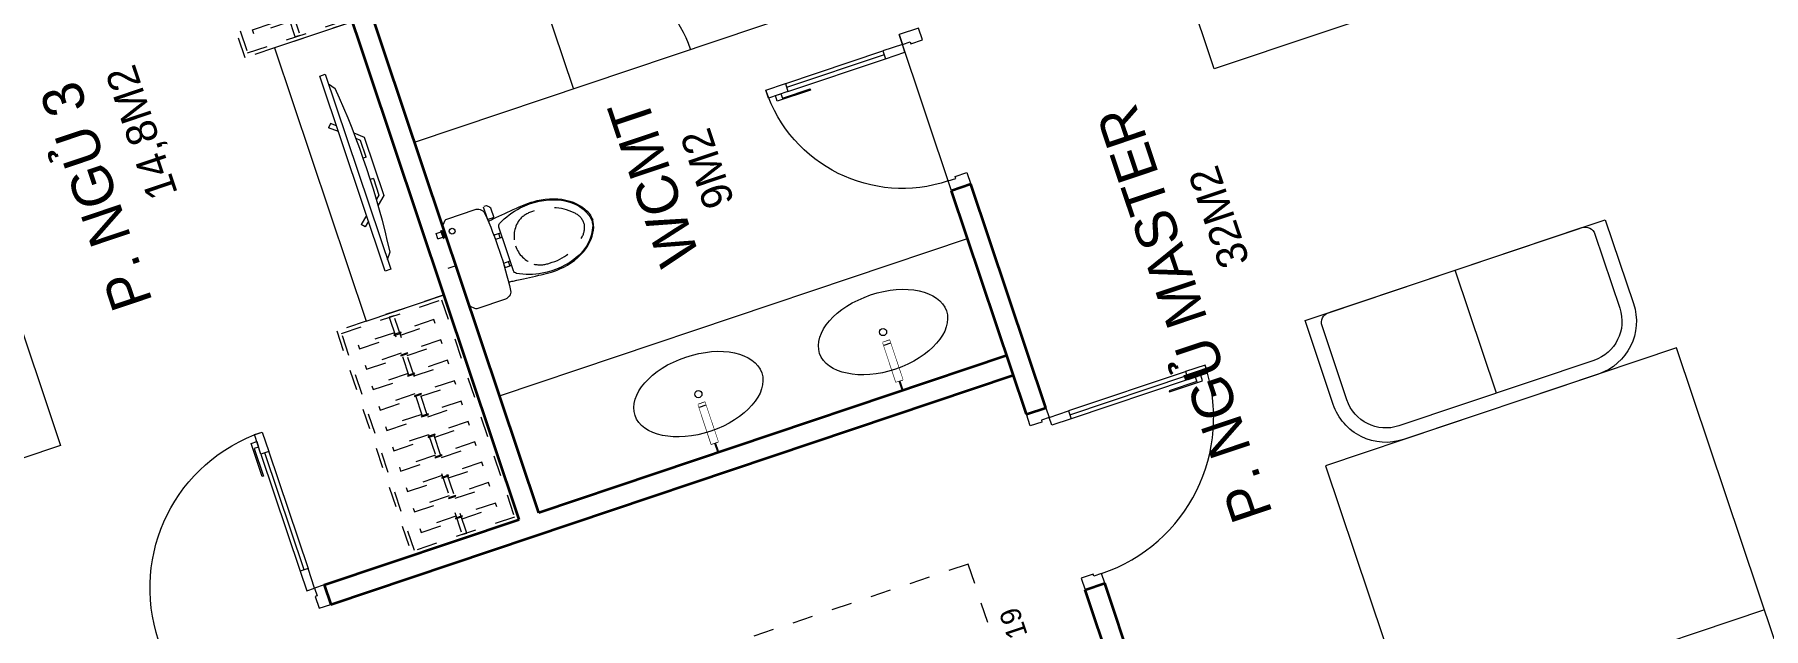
# Model space of a CAD drawing. Header units: metres. Extents: x 568332 to 569219, y 2065964 to 2066430.
# Drawn here: x 568597.84 to 568606.24, y 2066217.02 to 2066219.91 of the extents above; entities that cross this region are included whole.
import ezdxf

# ---------------------------------------------------------------- set-up
doc = ezdxf.new("R2010")
doc.units = ezdxf.units.M
for name, pattern in [('$AUDIT_BAD_LTYPE2', [0]), ('CENTER', [2, 1.25, -0.25, 0.25, -0.25]), ('HIDDEN2', [0.1875, 0.125, -0.0625]), ('X-5M-G-MB PHONGNGU$0$HIDDEN2', [0.1875, 0.125, -0.0625]), ('xref-thap C (mb tang 32-2)$0$HIDDEN', [0.375, 0.25, -0.125])]:
    doc.linetypes.add(name, pattern=pattern)
doc.layers.get('0').update_dxf_attribs({"linetype": 'CONTINUOUS'})
doc.layers.get('DEFPOINTS').update_dxf_attribs({"linetype": 'CONTINUOUS'})
for name, color, linetype, lineweight in [('-CENTER', 143, 'CENTER', 13), ('-DIM', 9, 'CONTINUOUS', 13), ('-DOOR', 137, 'CONTINUOUS', 9), ('-FURNITURE', 46, 'CONTINUOUS', 9), ('-HATCH', 8, 'CONTINUOUS', 5), ('-KH', 143, 'CONTINUOUS', 13), ('-TEXT', 7, 'CONTINUOUS', 15), ('-WALL', 4, 'CONTINUOUS', 35), ('TEXT25', 2, 'CONTINUOUS', 13)]:
    doc.layers.add(name, color=color, linetype=linetype, lineweight=lineweight)
doc.styles.add('SVN_AVO_thuong', font='')
doc.styles.add('T1', font='', dxfattribs={"height": 200})
doc.styles.get('SVN_AVO_thuong').set_extended_font_data('SVN-Avo')
doc.styles.get('T1').set_extended_font_data('VNgeometric Light')

# ---------------------------------------------------------------- blocks, each defined once
blk = doc.blocks.new('Sink_Cicle')
blk.add_lwpolyline([(17.49999987077899, -50.00226151314564), (-17.49999987077899, -49.99773848685436), (-17.51615354442038, -252.2967581441626), (17.48384613892995, -252.3012811850058)], close=True)
blk.add_circle((0, -300), 17.5)
at = {"layer": 'DEFPOINTS'}
blk.add_line((0, -100), (0, 0), dxfattribs=at)
blk.add_wipeout([(17.499999870775355, -50.00226151314928), (-17.49999987078263, -49.99773848685436), (-17.516153544427652, -252.29675814416623), (17.48384613892631, -252.3012811850058)])
at = {"layer": '-FURNITURE', "linetype": 'Continuous'}
blk.add_ellipse((0, -300), major_axis=(-325, 0), ratio=0.5846153846153846, dxfattribs=at)
blk.add_line((-17.51421511289664, -237.2967582757119), (17.48578462866135, -237.3012813020032))
blk = doc.blocks.new('XR.MB.LM123$0$tvi 1')
blk.add_lwpolyline([(28.54445810673496, -2.291926648467779e-10), (28.54445810673496, -999.9999999999964), (-7.275957614183426e-12, -1000), (0, 0)], close=True)
for points in [[(28.54445810680045, -50.31958968611434), (52.37372755713295, -80.86315460130209)], [(-24.09820395050338, -235.5599978379832), (-39.09879504836863, -251.7939635238108)], [(0, -284.7849796677438), (-39.09879504836863, -251.7939635238108)], [(0, -255.9952397129928), (-24.09820395050338, -235.5599978379832)], [(69.66229681991535, -315.0836646851385), (111.1934016081432, -350.2927865858655), (111.193401608034, -649.712917566063), (69.68611289083492, -684.9110379843005)], [(89.09002233762294, -445.7449799550195), (89.09002233762294, -359.9578938602899), (70.91298945683957, -344.6203678706661)], [(89.09002233762294, -445.7449799550195), (73.49991829216015, -445.7449799550232)], [(89.09002233768115, -554.2550200447404), (89.09002233773936, -640.0421061392371), (70.91298945678864, -655.3796321293303)], [(89.09002233768115, -554.2550200447404), (73.49991829216015, -554.2550200447404)], [(0, -715.2150203320198), (-39.09879504836863, -748.2060364759491)], [(-24.09820395050338, -764.4400021620095), (-39.09879504836863, -748.2060364759491)], [(0, -744.004760287), (-24.09820395050338, -764.4400021620095)], [(28.54445810674224, -949.680410313882), (52.37372755713295, -919.1368453984578)]]:
    blk.add_lwpolyline(points)
blk.add_arc((-4025.16618952866, -499.9999999999964), 4099.025185406737, 354.1310878512652, 5.868912148527433)
blk = doc.blocks.new('*U238')
at = {"linetype": 'X-5M-G-MB PHONGNGU$0$HIDDEN2'}
for points in [[(0, 600.0000000004657), (0, 0), (1254.545454600615, -3.99789616864818e-10), (1254.545454600615, 600.0000000000658)], [(1234.545454600615, 579.9996613719925), (1234.545454600615, 19.99966137199266), (20, 20.00000000046566), (20, 580.0000000004657)], [(1234.545454600615, 286.6991212950747), (1234.545454600615, 313.0991212949815), (20, 313.0991212953813), (19.99999859370291, 286.6991212952417)], [(113.7817614636733, 319.1750910408318), (109.4317788550979, 319.1750910408318), (109.4317788550979, 280.441767644881), (113.7817614636733, 280.441767644881)], [(227.7817614636733, 319.1750910407849), (223.4317788550979, 319.1750910407849), (223.4317788550979, 280.4417676448341), (227.7817614636733, 280.4417676448341)], [(341.7817614636733, 319.175091040738), (337.4317788550979, 319.175091040738), (337.4317788550979, 280.4417676447872), (341.7817614636733, 280.4417676447872)], [(455.7817614636733, 319.1750910406911), (451.4317788550979, 319.1750910406911), (451.4317788550979, 280.4417676447403), (455.7817614636733, 280.4417676447403)], [(569.7817614636733, 319.1750910406442), (565.431778855098, 319.1750910406442), (565.431778855098, 280.4417676446934), (569.7817614636733, 280.4417676446934)], [(683.7817614636733, 319.1750910405973), (679.431778855098, 319.1750910405973), (679.431778855098, 280.4417676446465), (683.7817614636733, 280.4417676446465)], [(797.7817614636733, 319.1750910405504), (793.431778855098, 319.1750910405504), (793.431778855098, 280.4417676445996), (797.7817614636733, 280.4417676445996)], [(911.7817614636733, 319.1750910405035), (907.431778855098, 319.1750910405035), (907.431778855098, 280.4417676445527), (911.7817614636733, 280.4417676445527)], [(1025.781761463673, 319.1750910404566), (1021.431778855098, 319.1750910404566), (1021.431778855098, 280.4417676445057), (1025.781761463673, 280.4417676445057)], [(1139.781761463673, 319.1750910404097), (1135.431778855098, 319.1750910404097), (1135.431778855098, 280.4417676444588), (1139.781761463673, 280.4417676444588)]]:
    blk.add_lwpolyline(points, close=True, dxfattribs=at)
for points in [[(122.2409142897814, 313.1103512093413), (122.2409142897814, 515.2497102723445), (100.1765458012815, 515.2497102723445), (100.1765458012815, 313.1103512093413)], [(236.2409142897814, 313.1103512092944), (236.2409142897814, 515.2497102722975), (214.1765458012815, 515.2497102722975), (214.1765458012815, 313.1103512092944)], [(350.2409142897814, 313.1103512092475), (350.2409142897814, 515.2497102722507), (328.1765458012815, 515.2497102722507), (328.1765458012815, 313.1103512092475)], [(464.2409142897814, 313.1103512092006), (464.2409142897814, 515.2497102722037), (442.1765458012815, 515.2497102722037), (442.1765458012815, 313.1103512092006)], [(578.2409142897814, 313.1103512091537), (578.2409142897814, 515.2497102721569), (556.1765458012815, 515.2497102721569), (556.1765458012815, 313.1103512091537)], [(692.2409142897814, 313.1103512091068), (692.2409142897814, 515.24971027211), (670.1765458012815, 515.24971027211), (670.1765458012815, 313.1103512091068)], [(806.2409142897814, 313.1103512090599), (806.2409142897814, 515.249710272063), (784.1765458012815, 515.249710272063), (784.1765458012815, 313.1103512090599)], [(920.2409142897814, 313.110351209013), (920.2409142897814, 515.2497102720162), (898.1765458012815, 515.2497102720162), (898.1765458012815, 313.110351209013)], [(1034.240914289781, 313.1103512089661), (1034.240914289781, 515.2497102719692), (1012.176545801281, 515.2497102719692), (1012.176545801281, 313.1103512089661)], [(1148.240914289781, 313.1103512089192), (1148.240914289781, 515.2497102719224), (1126.176545801281, 515.2497102719224), (1126.176545801281, 313.1103512089192)], [(100.1765458012815, 286.7103512094345), (100.1765458012815, 92.0852110228024), (122.2409142897814, 92.0852110228024), (122.2409142897814, 286.7103512094345)], [(214.1765458012815, 286.7103512093876), (214.1765458012815, 92.08521102275549), (236.2409142897814, 92.08521102275549), (236.2409142897814, 286.7103512093876)], [(328.1765458012815, 286.7103512093407), (328.1765458012815, 92.08521102270858), (350.2409142897814, 92.08521102270858), (350.2409142897814, 286.7103512093407)], [(442.1765458012815, 286.7103512092938), (442.1765458012815, 92.08521102266168), (464.2409142897814, 92.08521102266168), (464.2409142897814, 286.7103512092938)], [(556.1765458012815, 286.7103512092469), (556.1765458012815, 92.08521102261477), (578.2409142897814, 92.08521102261477), (578.2409142897814, 286.7103512092469)], [(670.1765458012815, 286.7103512092), (670.1765458012815, 92.08521102256786), (692.2409142897814, 92.08521102256786), (692.2409142897814, 286.7103512092)], [(784.1765458012815, 286.7103512091531), (784.1765458012815, 92.08521102252095), (806.2409142897814, 92.08521102252095), (806.2409142897814, 286.7103512091531)], [(898.1765458012815, 286.7103512091062), (898.1765458012815, 92.08521102247404), (920.2409142897814, 92.08521102247404), (920.2409142897814, 286.7103512091062)], [(1012.176545801281, 286.7103512090592), (1012.176545801281, 92.08521102242715), (1034.240914289781, 92.08521102242715), (1034.240914289781, 286.7103512090592)], [(1126.176545801281, 286.7103512090123), (1126.176545801281, 92.08521102238024), (1148.240914289781, 92.08521102238024), (1148.240914289781, 286.7103512090123)]]:
    blk.add_lwpolyline(points, dxfattribs=at)
blk = doc.blocks.new('G1600')
for p, q in [((137477.0741823114, -212827.2147267315), (139077.0741823114, -212827.2147267327)), ((137227.6935681712, -213391.7193460799), (137227.6935681718, -213076.8871672568)), ((139326.4547964507, -213391.7193460799), (139326.4547964501, -213076.8871672568)), ((137385.1096575831, -213234.3032566686), (137070.2774787599, -213234.3032566681)), ((139169.0387070388, -213234.3032566686), (139483.870885862, -213234.3032566681))]:
    blk.add_line(p, q)
blk.add_lwpolyline([(137477.074182311, -213484.2147267315), (137477.0741823123, -211484.2147267315), (139077.0741823123, -211484.2147267327), (139077.074182311, -213484.2147267327), (137477.074182311, -213484.2147267315)])
for points in [[(136977.074182316, -213484.2147267311), (136977.0741823163, -212984.3917867657), (137477.0741823113, -212984.3917867661), (137477.074182311, -213484.2147267315)], [(137617.074182311, -213375.2147267316), (137617.0741823112, -212998.7147267316), (138234.5741823112, -212998.714726732), (138234.574182311, -213375.214726732)], [(138937.074182311, -213375.2147267325), (138937.0741823112, -212998.7147267325), (138319.5741823112, -212998.7147267321), (138319.574182311, -213375.2147267321)], [(139577.0741823059, -213484.2147267331), (139577.0741823062, -212984.3917867677), (139077.0741823113, -212984.3917867673), (139077.074182311, -213484.2147267327)]]:
    blk.add_lwpolyline(points, close=True)
for centre, radius in [((137227.6935681715, -213234.3032566684), 157.4160894116067), ((139326.4547964504, -213234.3032566684), 157.4160894116067), ((137227.6935681715, -213234.3032566684), 82.41608941160666), ((139326.4547964504, -213234.3032566684), 82.41608941160666)]:
    blk.add_circle(centre, radius)
blk = doc.blocks.new('*U198')
at = {"linetype": '$AUDIT_BAD_LTYPE2'}
for p, q in [((70, 100), (70, 700.0000000000018)), ((90, 700.0000000000018), (90, 100))]:
    blk.add_line(p, q, dxfattribs=at)
for points in [[(50, 700.0000000000018), (90, 700.0000000000018), (90, 800.0000000000018), (50, 800.0000000000018), (50, 700.0000000000018)], [(50, 702.9059272893373), (50, 100)], [(50, 100), (90, 100), (90, 0), (50, 0), (50, 100)]]:
    blk.add_lwpolyline(points)
for points in [[(118.2698876160139, 594.515618111911), (118.2698876160139, 764.1349438079942), (90, 764.1349438079942), (90, 735.8650561920094), (112.6159100928053, 735.8650561920094), (112.6159100928053, 594.515618111911)], [(0, 0), (50, 0), (50, -40), (60, -40), (60, -100.0001724930771), (0, -100.0001724930771)], [(900.0000000000018, -1.262177448353619e-28), (850.0000000000018, -1.262177448353619e-28), (850.0000000000018, -40.00000000000001), (840.0000000000018, -40.00000000000001), (840.0000000000018, -100.0001724930771), (900.0000000000018, -100.0001724930771)]]:
    blk.add_lwpolyline(points, close=True)
at = {"linetype": '$AUDIT_BAD_LTYPE2', "ltscale": 0.3}
blk.add_arc((50, 0), 800.0000000000019, 0, 90, dxfattribs=at)
blk = doc.blocks.new('*U149')
at = {"linetype": '$AUDIT_BAD_LTYPE2'}
for p, q in [((70, 100), (70, 699.9999999999982)), ((90, 699.9999999999982), (90, 100))]:
    blk.add_line(p, q, dxfattribs=at)
for points in [[(50, 699.9999999999982), (90, 699.9999999999982), (90, 799.9999999999982), (50, 799.9999999999982), (50, 699.9999999999982)], [(50, 702.9059272893337), (50, 100)], [(50, 100), (90, 100), (90, 0), (50, 0), (50, 100)]]:
    blk.add_lwpolyline(points)
for points in [[(118.2698876160139, 594.5156181119073), (118.2698876160139, 764.1349438079906), (90, 764.1349438079906), (90, 735.8650561920058), (112.6159100928053, 735.8650561920058), (112.6159100928053, 594.5156181119073)], [(0, 0), (50, 0), (50, -40), (60, -40), (60, -99.99999999999272), (0, -99.99999999999272)], [(899.9999999999982, 1.3252863207713e-28), (849.9999999999982, 1.3252863207713e-28), (849.9999999999982, -40.00000000000001), (839.9999999999982, -40.00000000000001), (839.9999999999982, -99.99999999999272), (899.9999999999982, -99.99999999999272)]]:
    blk.add_lwpolyline(points, close=True)
at = {"linetype": '$AUDIT_BAD_LTYPE2', "ltscale": 0.3}
blk.add_arc((50, 0), 799.9999999999982, 0, 90, dxfattribs=at)
blk = doc.blocks.new('A$C8a974c9c')
for p, q in [((1750.087982669494, 2957.416116623174), (1750.087982669657, 2642.58393779996)), ((1592.671893257969, 2800.000027211493), (1907.504072081182, 2800.000027211652)), ((1342.999452652235, 2500.000027214177), (1342.999452652119, 700.000027214177)), ((1750.087982669345, 242.5839378051005), (1750.087982669549, 557.4161166283138)), ((1592.67189325784, 400.0000272168018), (1907.504072081053, 400.0000272166017))]:
    blk.add_line(p, q)
for points in [[(1999.999452652235, 3100.000027209127), (1500.176512686827, 3100.000027209127), (1500.176512686827, 2500.000027214177), (1999.999452652235, 2500.000027214177)], [(1890.999452652235, 2360.000027214177), (1514.499452652235, 2360.000027214177), (1514.499452652148, 1642.500027214177), (1890.999452652148, 1642.500027214177)], [(1890.99945265209, 840.000027214177), (1514.49945265209, 840.000027214177), (1514.499452652148, 1557.500027214177), (1890.999452652148, 1557.500027214177)], [(1999.999452652119, 100.0000272192265), (1500.17651268671, 100.0000272192265), (1500.17651268671, 700.000027214177), (1999.999452652119, 700.000027214177)]]:
    blk.add_lwpolyline(points, close=True)
blk.add_lwpolyline([(1999.999452652235, 2500.000027214177), (-0.0005473477649502456, 2500.000027214177), (-0.0005473478813655674, 700.000027214177), (1999.999452652119, 700.000027214177), (1999.999452652235, 2500.000027214177)])
for centre, radius in [((1750.087982669561, 2800.000027211581), 157.4160894116067), ((1750.087982669561, 2800.000027211581), 82.41608941160666), ((1750.087982669432, 400.0000272166926), 157.4160894116067), ((1750.087982669432, 400.0000272166926), 82.41608941160666)]:
    blk.add_circle(centre, radius)
blk = doc.blocks.new('A$C424D5770')
at = {"layer": '-FURNITURE'}
blk.add_line((70.00063380098436, 769.8614636488492), (700.0012267573038, 769.861463410547), dxfattribs=at)
for points in [[(0.0006336262740660459, 269.9992703502066), (0.0006339756946545094, 1269.723656995484, -0.414213562383414), (270.0006340710097, 1539.7236569097), (700.0012270177831, 1539.723656726594), (700.0012264967954, -0.0007299187273019925), (270.0006335285434, -0.0007297355768969283, -0.4142135623627453)], [(70.00063362627407, 269.9992703279713), (70.00063397569465, 1269.723656973249, -0.4142135623834242), (270.0006340463005, 1469.7236569097), (650.001226997294, 1469.723656750852, -0.4142135623627659), (700.0012269796571, 1419.723656734961), (700.0012265349214, 119.9992700896546, -0.4142135623834403), (650.0012265172554, 69.99927010554529), (270.0006335556682, 69.9992702644231, -0.4142135623627457)]]:
    blk.add_lwpolyline(points, format="xyb", close=True, dxfattribs=at)
blk = doc.blocks.new('A$C18091ED7')
for p, q in [((9.957147995010018e-09, -42.13376978135784), (0, -3.786117304116488e-07)), ((146.1412317672475, -26.59467297248193), (179.181621938591, -26.59467296488583)), ((146.1412317672475, -26.59467297248193), (146.1412317680188, -30.17859706786112)), ((146.1412317680188, -30.17859706786112), (165.7503655985456, -30.17859706340823)), ((153.0594147269658, -36.79204952501459), (146.1412317680188, -30.17859706786112)), ((152.3191092506386, -2.717133611440659e-07), (152.3191092568413, -26.59467297093943)), ((152.3191092506386, -2.717133611440659e-07), (179.1816219322718, -2.654269337654114e-07)), ((153.0594147269658, -36.79204952501459), (165.7503656001572, -36.79204952192958)), ((153.0594147275151, -39.73033438943094), (153.0594147269658, -36.79204952501459)), ((153.0594147275151, -39.73033438943094), (178.4413164740145, -39.73033438349376)), ((153.0594147275151, -39.73033438943094), (178.4413164740145, -39.73033438349376)), ((153.0594147275151, -39.73033438943094), (153.0594147281554, -42.13376974494895)), ((185.3594994290725, -30.17859705851879), (165.7503655985456, -30.17859706340823)), ((178.4413164733487, -36.79204951884458), (165.7503656001572, -36.79204952192958)), ((185.3594994290725, -30.17859705851879), (178.4413164733487, -36.79204951884458)), ((178.4413164733487, -36.79204951884458), (178.4413164740145, -39.73033438349376)), ((178.4413164740145, -39.73033438349376), (178.4413164746547, -42.1337697392446)), ((179.1816219322718, -2.654269337654114e-07), (179.181621938591, -26.59467296488583)), ((179.181621938591, -26.59467296488583), (185.3594994283012, -26.59467296337243)), ((185.3594994283012, -26.59467296337243), (185.3594994290725, -30.17859705851879)), ((-83.25994817525861, -267.3592828898691), (-83.259948167517, -299.9634285944048)), ((-83.25994817257379, -278.4883151478134), (-83.25994817046012, -287.6388527823146)), ((-60.91100930959874, -290.0299398849311), (-83.25994816994717, -290.0299398901407)), ((-62.88950393904452, -265.3807882612164), (-81.28145355204106, -265.3807882657275)), ((-60.91100931491019, -267.3592828844266), (-60.91100930728498, -299.9634285889624)), ((60.9110093945892, -267.3592828557594), (60.9110094022144, -299.9634285600623)), ((60.91100939990065, -290.029939856031), (83.25994826024908, -290.0299398510542)), ((62.88950401780676, -265.3807882316178), (81.2814536308033, -265.3807882273395)), ((83.25994825493763, -267.3592828505498), (83.25994826256283, -299.9634285550856)), ((83.25994825750604, -278.488315108727), (83.2599482596197, -287.6388527429954)), ((165.3959958605519, -261.9873972070927), (165.3959958671003, -289.7349902229907)), ((167.8691141396885, -259.5142789271486), (228.0810223811895, -259.5142789128586)), ((167.8691141472664, -292.2081085020036), (206.7175896017579, -292.2081084926904)), ((230.5541406641933, -274.3229751045001), (230.5541406613593, -261.9873971916386))]:
    blk.add_line(p, q)
for points in [[(230.0000000517721, -218.5046414944518, -0.1374073801801567), (225.4781190853137, -234.6482587013161), (221.7949787454636, -240.7070387715066, -0.2360805181595358), (198.2560902649639, -255.4947853636986, -0.0519608230665726), (-198.2560901437319, -255.4947854572965, -0.236080518165078), (-221.7949786317113, -240.7070388760185), (-225.4781189743626, -234.6482588077488, -0.1374073801809237), (-229.9999999484608, -218.5046416030382), (-229.9999999831671, -71.98694829508895, -0.1989123673786679), (-226.3782021181105, -63.2431547633314), (-208.8906150607545, -45.75556769772083, -0.1989123673792025), (-200.1468215308087, -42.13376982865157), (9.971699910238385e-09, -42.13376978135784), (200.1468215506357, -42.13376973403501, -0.1989123673792025), (208.8906150822841, -45.75556759897154), (226.3782021480001, -63.24315465634572, -0.1989123673791691), (230.0000000170658, -71.98694818626973)], [(144.14367173758, -618.9627606730501, -0.2124047892419209), (26.30999211127346, -734.491494372196, -0.0276853236339062), (-0.5628229983012716, -738.609219571983, -0.0222792448073508), (-26.30999181118386, -734.4914943844487, -0.2124047892421136), (-144.1436714920528, -618.9627607410075, -0.1427957259999892), (-167.2376623962118, -428.0139674870588, -0.0930051380368448), (-127.9331820271946, -309.1271633332653, -0.2564387014614383), (-111.240849547703, -299.9634286007786), (4.746470949612558e-08, -299.9634285748762), (111.2408496426324, -299.9634285482753, -0.2564387014619951), (127.933182126606, -309.1271632729331, -0.0930051380368741), (167.2376625517572, -428.0139674081001, -0.1427957260000456)]]:
    blk.add_lwpolyline(points, format="xyb", close=True)
at = {"linetype": 'xref-thap C (mb tang 32-2)$0$HIDDEN', "ltscale": 100}
blk.add_lwpolyline([(61.00044987679576, -669.0176259216969, -0.1990312026443698), (1.417429302819073e-07, -698.769823720475, -0.1990312026443799), (-61.00044960746891, -669.0176259504806, -0.2189240232571595), (-131.9321382956405, -478.313622940972, -0.1537914605682739), (-112.4681372026971, -403.989815428853, -0.2367011859554165), (5.876427167095244e-08, -347.5870280214876, -0.2367011859554843), (112.4681373467611, -403.9898153757968, -0.1537914605681893), (131.9321384748619, -478.313622878748, -0.2189240232571754)], format="xyb", close=True, dxfattribs=at)
blk.add_circle((165.7503656100234, -78.39166221523192), 13.90362011701458)
for centre, radius, start, end in [((-81.28145355158267, -267.3592828894034), 1.978494623656905, 90.00000001354867, 180.0000000133402), ((-62.88950393858613, -267.3592828848923), 1.978494623656905, 1.334021322268115e-08, 90.00000001354867), ((62.88950401826514, -267.3592828552937), 1.978494623656905, 90.00000001354867, 180.0000000133402), ((81.28145363126168, -267.3592828510155), 1.978494623656905, 1.334021322268115e-08, 90.00000001354867), ((167.8691141402633, -261.9873972065106), 2.473118279571131, 90.00000001354867, 180.0000000133402), ((167.8691141466952, -289.7349902224087), 2.473118279571131, 180.0000000133402, 270.0000000135486), ((206.717589598069, -276.6690117186226), 15.53909677420133, 270.0000000135486, 306.4658507565522), ((168.3527972659103, -224.7572911087773), 80.08895368617857, 306.4658507565522, 320.3122930343796), ((228.0810223845983, -274.3229751050822), 2.473118279571131, 320.3122930343796, 1.334021322268115e-08)]:
    blk.add_arc(centre, radius, start, end)
for points, knots in [([(-155.6468228230951, -259.4535552573798), (-156.6353001506941, -267.2522313103836), (-164.2940232875517, -328.394745314552), (-169.1545302536251, -385.0939582949213), (-183.68571763406, -527.7705276800843), (-135.602968026873, -679.1126648240606), (-50.29344375100118, -735.2493608418445), (-19.70048385594782, -741.0901266933652), (1.531116140540689e-07, -743.6724421556864)], [130.6139379315478, 130.6139379315478, 130.6139379315478, 130.6139379315478, 152.8521090939923, 311.1293507817257, 417.703951170228, 561.3833927516608, 697.6926317810714, 710.812262267882, 710.812262267882, 710.812262267882, 710.812262267882]), ([(155.6468228994709, -259.4535551877343), (156.6353002305841, -267.2522312389628), (164.2940233960289, -328.3947452375724), (169.1545303888706, -385.0939582149149), (183.6857178367027, -527.7705275934422), (135.6029683008201, -679.1126647599449), (50.29344405157826, -735.2493608178338), (19.70048415924612, -741.0901266841101), (1.530679583083838e-07, -743.6724421554536)], [130.613937934949, 130.613937934949, 130.613937934949, 130.613937934949, 152.8521090939923, 311.1293507817257, 417.703951170228, 561.3833927516608, 697.6926317810714, 710.812262267882, 710.812262267882, 710.812262267882, 710.812262267882])]:
    blk.add_open_spline(points, degree=3, knots=knots)
blk = doc.blocks.new('*U18')
at = {"linetype": '$AUDIT_BAD_LTYPE2'}
for p, q in [((70, 100), (69.99999999999999, 599.9999999999982)), ((89.99999999999999, 599.9999999999982), (90, 100))]:
    blk.add_line(p, q, dxfattribs=at)
for points in [[(49.99999999999999, 599.9999999999982), (89.99999999999999, 599.9999999999982), (89.99999999999999, 699.9999999999982), (49.99999999999999, 699.9999999999982), (49.99999999999999, 599.9999999999982)], [(49.99999999999999, 602.9059272893337), (50, 100)], [(50, 100), (90, 100), (90, 0), (50, 0), (50, 100)]]:
    blk.add_lwpolyline(points)
for points in [[(118.2698876160139, 494.5156181119073), (118.2698876160139, 664.1349438079906), (89.99999999999999, 664.1349438079906), (89.99999999999999, 635.8650561920058), (112.6159100928053, 635.8650561920058), (112.6159100928053, 494.5156181119073)], [(0, 0), (50, 0), (50, -40), (60, -40), (60, -100.0001724930698), (0, -100.0001724930698)], [(799.9999999999982, 7.105427357601134e-15), (749.9999999999982, 7.105427357601134e-15), (749.9999999999982, -40), (739.9999999999982, -40), (739.9999999999982, -100.0001724930698), (799.9999999999982, -100.0001724930698)]]:
    blk.add_lwpolyline(points, close=True)
at = {"linetype": '$AUDIT_BAD_LTYPE2', "ltscale": 0.3}
blk.add_arc((50, 0), 699.9999999999982, 0, 90, dxfattribs=at)
blk = doc.blocks.new('*U233')
at = {"linetype": 'X-5M-G-MB PHONGNGU$0$HIDDEN2'}
for points in [[(0, 600.0000000004657), (0, 0), (1254.545454447709, -3.99789616801902e-10), (1254.545454447709, 600.0000000000658)], [(1234.545454447709, 579.9996613719925), (1234.545454447709, 19.99966137199266), (20, 20.00000000046566), (20, 580.0000000004657)], [(1234.545454447709, 286.6991212950747), (1234.545454447709, 313.0991212949815), (20, 313.0991212953813), (19.99999859370291, 286.6991212952417)], [(113.7817614636733, 319.1750910408318), (109.4317788550979, 319.1750910408318), (109.4317788550979, 280.441767644881), (113.7817614636733, 280.441767644881)], [(227.7817614636733, 319.1750910407849), (223.4317788550979, 319.1750910407849), (223.4317788550979, 280.4417676448341), (227.7817614636733, 280.4417676448341)], [(341.7817614636733, 319.175091040738), (337.4317788550979, 319.175091040738), (337.4317788550979, 280.4417676447872), (341.7817614636733, 280.4417676447872)], [(455.7817614636733, 319.1750910406911), (451.4317788550979, 319.1750910406911), (451.4317788550979, 280.4417676447403), (455.7817614636733, 280.4417676447403)], [(569.7817614636733, 319.1750910406442), (565.431778855098, 319.1750910406442), (565.431778855098, 280.4417676446934), (569.7817614636733, 280.4417676446934)], [(683.7817614636733, 319.1750910405973), (679.431778855098, 319.1750910405973), (679.431778855098, 280.4417676446465), (683.7817614636733, 280.4417676446465)], [(797.7817614636733, 319.1750910405504), (793.431778855098, 319.1750910405504), (793.431778855098, 280.4417676445996), (797.7817614636733, 280.4417676445996)], [(911.7817614636733, 319.1750910405035), (907.431778855098, 319.1750910405035), (907.431778855098, 280.4417676445527), (911.7817614636733, 280.4417676445527)], [(1025.781761463673, 319.1750910404566), (1021.431778855098, 319.1750910404566), (1021.431778855098, 280.4417676445057), (1025.781761463673, 280.4417676445057)], [(1139.781761463673, 319.1750910404097), (1135.431778855098, 319.1750910404097), (1135.431778855098, 280.4417676444588), (1139.781761463673, 280.4417676444588)]]:
    blk.add_lwpolyline(points, close=True, dxfattribs=at)
for points in [[(122.2409142897814, 313.1103512093413), (122.2409142897814, 515.2497102723445), (100.1765458012815, 515.2497102723445), (100.1765458012815, 313.1103512093413)], [(236.2409142897814, 313.1103512092944), (236.2409142897814, 515.2497102722975), (214.1765458012815, 515.2497102722975), (214.1765458012815, 313.1103512092944)], [(350.2409142897814, 313.1103512092475), (350.2409142897814, 515.2497102722507), (328.1765458012815, 515.2497102722507), (328.1765458012815, 313.1103512092475)], [(464.2409142897814, 313.1103512092006), (464.2409142897814, 515.2497102722037), (442.1765458012815, 515.2497102722037), (442.1765458012815, 313.1103512092006)], [(578.2409142897814, 313.1103512091537), (578.2409142897814, 515.2497102721569), (556.1765458012815, 515.2497102721569), (556.1765458012815, 313.1103512091537)], [(692.2409142897814, 313.1103512091068), (692.2409142897814, 515.24971027211), (670.1765458012815, 515.24971027211), (670.1765458012815, 313.1103512091068)], [(806.2409142897814, 313.1103512090599), (806.2409142897814, 515.249710272063), (784.1765458012815, 515.249710272063), (784.1765458012815, 313.1103512090599)], [(920.2409142897814, 313.110351209013), (920.2409142897814, 515.2497102720162), (898.1765458012815, 515.2497102720162), (898.1765458012815, 313.110351209013)], [(1034.240914289781, 313.1103512089661), (1034.240914289781, 515.2497102719692), (1012.176545801281, 515.2497102719692), (1012.176545801281, 313.1103512089661)], [(1148.240914289781, 313.1103512089192), (1148.240914289781, 515.2497102719224), (1126.176545801281, 515.2497102719224), (1126.176545801281, 313.1103512089192)], [(100.1765458012815, 286.7103512094345), (100.1765458012815, 92.0852110228024), (122.2409142897814, 92.0852110228024), (122.2409142897814, 286.7103512094345)], [(214.1765458012815, 286.7103512093876), (214.1765458012815, 92.08521102275549), (236.2409142897814, 92.08521102275549), (236.2409142897814, 286.7103512093876)], [(328.1765458012815, 286.7103512093407), (328.1765458012815, 92.08521102270858), (350.2409142897814, 92.08521102270858), (350.2409142897814, 286.7103512093407)], [(442.1765458012815, 286.7103512092938), (442.1765458012815, 92.08521102266168), (464.2409142897814, 92.08521102266168), (464.2409142897814, 286.7103512092938)], [(556.1765458012815, 286.7103512092469), (556.1765458012815, 92.08521102261477), (578.2409142897814, 92.08521102261477), (578.2409142897814, 286.7103512092469)], [(670.1765458012815, 286.7103512092), (670.1765458012815, 92.08521102256786), (692.2409142897814, 92.08521102256786), (692.2409142897814, 286.7103512092)], [(784.1765458012815, 286.7103512091531), (784.1765458012815, 92.08521102252095), (806.2409142897814, 92.08521102252095), (806.2409142897814, 286.7103512091531)], [(898.1765458012815, 286.7103512091062), (898.1765458012815, 92.08521102247404), (920.2409142897814, 92.08521102247404), (920.2409142897814, 286.7103512091062)], [(1012.176545801281, 286.7103512090592), (1012.176545801281, 92.08521102242715), (1034.240914289781, 92.08521102242715), (1034.240914289781, 286.7103512090592)], [(1126.176545801281, 286.7103512090123), (1126.176545801281, 92.08521102238024), (1148.240914289781, 92.08521102238024), (1148.240914289781, 286.7103512090123)]]:
    blk.add_lwpolyline(points, dxfattribs=at)
blk = doc.blocks.new('M18-T3')
at = {"layer": '-FURNITURE'}
blk.add_line((200102.4488119596, -95318.62005343927), (200102.4488119934, -97718.6200534643), dxfattribs=at)
for points in [[(200752.4488117973, -94818.61946020705), (199352.4488117973, -94818.6194607152), (199352.4488118674, -95218.62005367152), (200752.4488118674, -95218.62005316337)], [(198202.4488118182, -97718.62005343927), (198202.4488118182, -95318.62005343927), (198802.4488118182, -95318.62005343927), (198802.4488118182, -97718.62005343927)], [(199202.4488114289, -100718.3758392488), (199202.4488119372, -99118.37583921394), (199602.4494048935, -99118.37583928402), (199602.4494043853, -100718.3758393188)]]:
    blk.add_lwpolyline(points, close=True, dxfattribs=at)
blk.add_lwpolyline([(200102.4488119711, -96134.39708376255), (200702.4488119711, -96134.39708376255)], dxfattribs=at)
blk.add_arc((200102.4488119711, -96134.39708376255), 600, 270, 0, dxfattribs=at)
at = {"layer": '-HATCH'}
blk.add_line((199047.5835547719, -97718.6198809461), (199847.5835547719, -97718.6198809461), dxfattribs=at)
at = {"layer": '-KH', "linetype": 'HIDDEN2', "ltscale": 5}
blk.add_lwpolyline([(195802.3521632586, -95645.64484867324), (195802.3521632586, -97219.10848263603), (197301.9253873861, -97219.10848263603), (197301.9253873861, -93719.10848263533), (195802.3521632586, -93719.10848263533), (195802.3521632586, -95594.10596734773)], dxfattribs=at)
at = {"layer": '-WALL'}
for p, q in [((198102.4488118181, -94218.62005343939), (198102.4488118181, -97718.62005343915)), ((198202.448811818, -94218.62005343939), (198102.4488118181, -94218.62005343939)), ((198202.448811818, -94218.62005343939), (198202.4488118177, -95218.62005343927)), ((198202.4488118177, -95218.62005343927), (201902.448811965, -95218.62005343927)), ((198202.4488118181, -95318.62005343927), (201902.4488119596, -95318.62005343927)), ((195302.4488118005, -97718.62005343927), (197002.2582289145, -97718.62005343927)), ((197002.2582289144, -97718.62005343927), (197002.2582289145, -97818.62005343927)), ((197902.2582289145, -97718.62005343927), (199047.5835547719, -97718.62005343915)), ((197902.2582289144, -97718.62005343927), (197902.2582289144, -97818.62005343927)), ((199047.5835547719, -97818.62005343915), (199047.5835547719, -97718.62005343915)), ((195302.4488118005, -97818.62005343927), (197002.2582289146, -97818.62005343927)), ((197902.2582289144, -97818.62005343927), (199047.5835547719, -97818.62005343927))]:
    blk.add_line(p, q, dxfattribs=at)
at = {"layer": '-DIM'}
blk.add_blockref('A$C424D5770', (197202.4481784397, -100688.0694426284), dxfattribs=at)
at = {"layer": '-DOOR', "xscale": -1, "rotation": 270}
blk.add_blockref('*U198', (198202.448811818, -94218.62005343939), dxfattribs=at)
at = {"layer": '-DOOR', "xscale": -1}
blk.add_blockref('*U18', (199847.5835547719, -97718.61988094599), dxfattribs=at)
at = {"layer": '-DOOR', "rotation": 180}
blk.add_blockref('*U149', (197902.2582289144, -97818.62005343927), dxfattribs=at)
at = {"layer": '-FURNITURE', "rotation": 180}
for name, p in [('G1600', (338329.5229941797, -304702.3463513035)), ('A$C8a974c9c', (197202.4482644527, -98318.37581201723))]:
    blk.add_blockref(name, p, dxfattribs=at)
at = {"layer": '-FURNITURE', "extrusion": (0, 0, -1), "yscale": 0.916666666665974, "zscale": -0.916666666665974}
for name, p, xscale in [('*U238', (-198202.4488118177, -95218.62005343927), -0.916666666665974), ('*U233', (-201902.448811777, -95218.62005343927), 0.916666666665974)]:
    blk.add_blockref(name, p, dxfattribs=dict(at, xscale=xscale))
at = {"layer": '-FURNITURE', "extrusion": (0, 0, -1), "xscale": -1, "rotation": 90.0036897224144}
blk.add_blockref('XR.MB.LM123$0$tvi 1', (-200553.1463531724, -94984.01319687148), dxfattribs=at)
at = {"layer": '-FURNITURE'}
blk.add_blockref('A$C18091ED7', (199467.9700009672, -95276.48628363431), dxfattribs=at)
at = {"layer": '-TEXT', "style": 'T1'}
blk.add_text('19', height=100, rotation=1.000519667115896e-08, dxfattribs=at).set_placement((196884.5611152651, -97384.89919691988))
at = {"layer": 'TEXT25'}
for s, height, rotation, style, p in [('P. NGỦ 3', 200, 359.9999999899487, 'SVN_AVO_thuong', (199772.4416740253, -93866.63889383459)), ('14,8M2', 150, 359.9999999899487, 'T1', (200232.4843383886, -94149.90728025655)), ('WCMT', 200, 1.005123984043621e-08, 'SVN_AVO_thuong', (199131.2526604047, -96457.7815805101)), ('9M2', 150, 1.005123984043621e-08, 'T1', (199331.221023009, -96701.86019470754)), ('P. NGỦ MASTER', 200, 359.9999999899487, 'SVN_AVO_thuong', (197064.6246583321, -98702.30155901461)), ('32M2', 150, 359.9999999899487, 'T1', (198260.5900287199, -98985.56994564125))]:
    blk.add_text(s, height=height, rotation=rotation, dxfattribs=dict(at, style=style)).set_placement(p)
at = {"layer": '-FURNITURE', "rotation": 90.00000000000001}
blk.add_blockref('Sink_Cicle', (198202.4488118182, -97184.91885281527), dxfattribs=at)
at = {"layer": '-WALL'}
blk.add_line((198202.4488118182, -97718.62005343927), (198202.4488118181, -95318.62005343927), dxfattribs=at)
at = {"layer": '-FURNITURE', "rotation": 90.00000000000001}
blk.add_blockref('Sink_Cicle', (198202.4488118182, -96237.9104914296), dxfattribs=at)

msp = doc.modelspace()

# ---------------------------------------------------------------- block references
at = {"layer": '-CENTER', "xscale": 0.001, "yscale": 0.001, "zscale": 0.001, "rotation": 108.5514997345284}
msp.add_blockref('M18-T3', (568572.9832008192, 2065999.355088467), dxfattribs=at)

doc.saveas('drawing.dxf')
